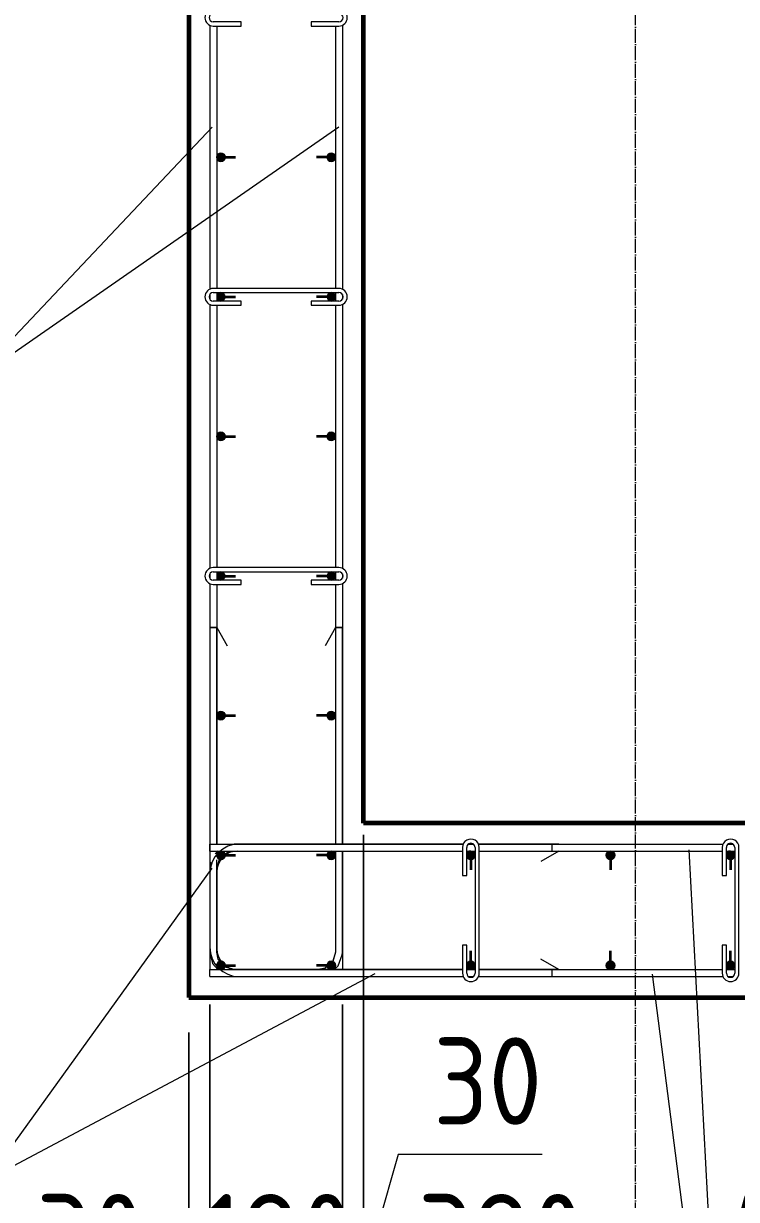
# Model space of a CAD drawing. Header units: millimetres. Extents: x 677 to 38046, y -1785 to 52249.
# Drawn here: x 32690 to 33711, y 45856 to 47541 of the extents above; entities that cross this region are included whole.
import ezdxf

# ---------------------------------------------------------------- set-up
doc = ezdxf.new("R2010")
doc.units = ezdxf.units.MM
doc.linetypes.add('02 Штрихпунктирная _20 мм_', pattern=[25, 20, -2.5, 0, -2.5])
for name, color, linetype, lineweight in [('AA_Dim', 7, 'Continuous', 9), ('AA_Dim-50', 7, 'Continuous', 9), ('AA_Linii', 7, 'Continuous', 9), ('AA_Oformlenie', 7, 'Continuous', 9), ('AA_Vinoska', 7, 'Continuous', 9), ('AF_Stena_Опалубка', 253, 'Continuous', 20), ('KR_Armatura', 7, 'Continuous', 20), ('KR_Armatura_Tonkie', 7, 'Continuous', 20), ('KR_Fundament', 7, 'Continuous', 20), ('Оси', 7, 'Continuous', 9)]:
    doc.layers.add(name, color=color, linetype=linetype, lineweight=lineweight)
doc.styles.add('ISOCPEUR_1', font='isocpeur.TTF', dxfattribs={"width": 0.9, "height": 125})
doc.dimstyles.new('00_Точн_3_знака__прозр_', dxfattribs={"dimscale": 304.8, "dimtxt": 125.344371, "dimasz": 0.278871, "dimexe": 0.246063, "dimexo": 0.164042, "dimgap": 0.016404, "dimtad": 1, "dimdec": 3, "dimrnd": 0.001, "dimdsep": 46, "dimtxsty": 'ISOCPEUR_1', "dimblk1": 'OBLIQUE', "dimblk2": 'OBLIQUE', "dimsah": 1, "dimcen": 0.09, "dimdle": 0.246063, "dimazin": 0, "dimtfac": 1, "dimtdec": 4, "dimtix": 1, "dimtmove": 0, "dimatfit": 3, "dimfxl": 1, "dimtvp": 1, "dimtolj": 1, "dimtzin": 0, "dimlwd": 18, "dimlwe": 18, "dimarcsym": 2})
doc.dimstyles.new('00_Точн_3_знака__прозр__1', dxfattribs={"dimscale": 304.8, "dimtxt": 125.344371, "dimasz": 0.278871, "dimexe": 0.246063, "dimexo": 0.164042, "dimgap": 0.016404, "dimtad": 1, "dimdec": 3, "dimrnd": 0.001, "dimdsep": 46, "dimtxsty": 'ISOCPEUR_1', "dimblk1": 'OBLIQUE', "dimblk2": 'OBLIQUE', "dimsah": 1, "dimcen": 0.09, "dimdle": 0.246063, "dimazin": 0, "dimtfac": 1, "dimtdec": 4, "dimtix": 1, "dimtmove": 1, "dimatfit": 3, "dimfxl": 1, "dimtvp": 1, "dimtolj": 1, "dimtzin": 0, "dimlwd": 18, "dimlwe": 18, "dimarcsym": 2})

# ---------------------------------------------------------------- blocks, each defined once
blk = doc.blocks.new('351_Ряд стержней П переменный шаг _НесАрм_РабПлоск_ - Тип 1-3816183-Схема расположения армирования вертикальных конструкций входной группы в осях 1_1-3_1_Д_1-Ж_1')
at = {"layer": 'KR_Armatura_Tonkie'}
for points in [[(-6, -467), (-3, -466.2), (-1, -464), (-0.2, -462.6), (0, -461), (-0.8, -458), (-1.8, -456.8), (-4.4, -455.2), (-7.6, -455.2), (-10.2, -456.8), (-11.8, -459.4), (-11.8, -461.8), (-11.2, -464), (-7.9, -466.5), (-7.6, -466.6)], [(152, -467), (154.6, -466.2), (156.2, -465.2), (157.8, -462.6), (157.8, -459.4), (156.2, -456.8), (153.6, -455.2), (150.4, -455.2), (149, -455.8), (146.8, -458), (146.2, -459.4), (146.2, -462.6), (147.4, -464.6), (149, -466.2), (150.4, -466.8)], [(-6, -667), (-3, -666.2), (-1, -664), (-0.2, -662.6), (0, -661), (-0.8, -658), (-1.8, -656.8), (-4.4, -655.2), (-7.6, -655.2), (-10.2, -656.8), (-11.8, -659.4), (-11.8, -661.8), (-11.2, -664), (-7.9, -666.5), (-7.6, -666.6)], [(152, -667), (154.6, -666.2), (156.2, -665.2), (157.8, -662.6), (157.8, -659.4), (156.2, -656.8), (153.6, -655.2), (150.4, -655.2), (149, -655.8), (146.8, -658), (146.2, -659.4), (146.2, -662.6), (147.4, -664.6), (149, -666.2), (150.4, -666.8)], [(-6, -867), (-3, -866.2), (-1, -864), (0, -861.3), (0, -861), (-0.8, -858), (-2.6, -856.2), (-4.4, -855.2), (-7.6, -855.2), (-10.2, -856.8), (-11.8, -859.4), (-11.8, -861.8), (-11.2, -864), (-9, -866.2), (-7.6, -866.6)], [(152, -867), (154.6, -866.2), (156.2, -865.2), (157.8, -862.6), (157.8, -859.4), (156.2, -856.8), (153.6, -855.2), (150.4, -855.2), (149, -855.8), (146.8, -858), (146.2, -859.4), (146.2, -862.6), (146.8, -864), (149, -866.2), (150.4, -866.8)], [(-6, -1067), (-3, -1066.2), (-1, -1064), (-0.2, -1062.6), (0, -1061), (-0.8, -1058), (-1.8, -1056.8), (-4.4, -1055.2), (-7.6, -1055.2), (-10.2, -1056.8), (-11.8, -1059.4), (-11.8, -1061.8), (-11.2, -1064), (-7.9, -1066.5), (-7.6, -1066.6)], [(152, -1067), (154.6, -1066.2), (156.2, -1065.2), (157.8, -1062.6), (157.8, -1059.4), (156.2, -1056.8), (153.6, -1055.2), (150.4, -1055.2), (149, -1055.8), (146.8, -1058), (146.2, -1059.4), (146.2, -1062.6), (147.4, -1064.6), (149, -1066.2), (150.4, -1066.8)], [(-6, -1267), (-3, -1266.2), (-1, -1264), (-0.2, -1262.6), (0, -1261), (-0.8, -1258), (-1.8, -1256.8), (-4.4, -1255.2), (-7.6, -1255.2), (-10.2, -1256.8), (-11.8, -1259.4), (-11.8, -1261.8), (-11.2, -1264), (-7.9, -1266.5), (-7.6, -1266.6)], [(152, -1267), (154.6, -1266.2), (156.2, -1265.2), (157.8, -1262.6), (157.8, -1259.4), (156.2, -1256.8), (153.6, -1255.2), (150.4, -1255.2), (149, -1255.8), (146.8, -1258), (146.2, -1259.4), (146.2, -1262.6), (147.4, -1264.6), (149, -1266.2), (150.4, -1266.8)], [(-6, -1467), (-3, -1466.2), (-1, -1464), (-0.2, -1462.5), (0, -1461), (-0.8, -1458), (-2.9, -1456.1), (-4.4, -1455.2), (-7.6, -1455.2), (-10.2, -1456.8), (-11.9, -1460.5), (-11.8, -1461.8), (-11.2, -1464), (-7.9, -1466.5), (-7.6, -1466.6)], [(152, -1467), (154.6, -1466.2), (156.2, -1465.2), (157.8, -1462.5), (157.8, -1459.4), (156.2, -1456.8), (153.6, -1455.2), (150.4, -1455.2), (149, -1455.8), (146.8, -1458), (146.2, -1459.4), (146.2, -1462.6), (146.8, -1464), (149, -1466.2), (150.4, -1466.8)], [(-6, -1625), (-3, -1624.2), (-1, -1622), (-0.2, -1620.6), (0, -1619), (-0.8, -1616), (-1.8, -1614.8), (-4.4, -1613.2), (-7.6, -1613.2), (-10.2, -1614.8), (-11.9, -1618), (-11.8, -1619.8), (-11.2, -1622), (-7.9, -1624.5), (-6.4, -1624.9)], [(152, -1625), (154.6, -1624.2), (156.9, -1622.4), (157.8, -1620.6), (157.4, -1616.6), (156.2, -1614.8), (153.6, -1613.2), (150.4, -1613.2), (149, -1613.8), (146.8, -1616), (146.2, -1617.4), (146.7, -1621.7), (147.4, -1622.6), (149.2, -1624.3), (151.8, -1625)]]:
    blk.add_hatch(color=256, dxfattribs=at).paths.add_polyline_path(points)
at = {"layer": 'KR_Armatura'}
for centre in [(-6, -461), (152, -461), (-6, -861), (152, -861), (-6, -1261), (152, -1261), (-6, -1461), (152, -1461), (-6, -1619), (152, -1619)]:
    blk.add_circle(centre, 6, dxfattribs=at)
for centre in [(-6, -661), (152, -661), (-6, -1061), (152, -1061)]:
    blk.add_arc(centre, 6, 90.0177, 89.9823, dxfattribs=at)
at = {"layer": 'KR_Armatura_Tonkie', "lineweight": 35}
for p, q in [((0, -461), (15, -461)), ((146, -461), (131, -461)), ((0, -661), (15, -661)), ((146, -661), (131, -661)), ((0, -861), (15, -861)), ((146, -861), (131, -861)), ((0, -1061), (15, -1061)), ((146, -1061), (131, -1061)), ((0, -1261), (15, -1261)), ((146, -1261), (131, -1261)), ((0, -1461), (15, -1461)), ((146, -1461), (131, -1461)), ((0, -1619), (15, -1619)), ((146, -1619), (131, -1619))]:
    blk.add_line(p, q, dxfattribs=at)
at = {"layer": 'KR_Armatura_Tonkie'}
for centre, start, end in [((-6, -461), 360, 180), ((-6, -461), 180, 0), ((152, -461), 360, 180), ((152, -461), 180, 360), ((-6, -661), 90.0865, 180), ((-6, -661), 360, 89.9135), ((152, -661), 90.0865, 180), ((152, -661), 360, 89.9135), ((-6, -661), 180, 0), ((152, -661), 180, 360), ((-6, -861), 360, 180), ((152, -861), 0, 180), ((-6, -861), 180, 0), ((152, -861), 180, 360), ((-6, -1061), 90.0865, 180), ((-6, -1061), 180, 0), ((-6, -1061), 360, 89.9135), ((152, -1061), 90.0865, 180), ((152, -1061), 180, 360), ((152, -1061), 360, 89.9135), ((-6, -1261), 360, 180), ((-6, -1261), 180, 0), ((152, -1261), 0, 180), ((152, -1261), 180, 360), ((-6, -1461), 360, 180), ((-6, -1461), 180, 0), ((152, -1461), 0, 180), ((152, -1461), 180, 360), ((-6, -1619), 360, 180), ((152, -1619), 0, 180), ((-6, -1619), 180, 0), ((152, -1619), 180, 360)]:
    blk.add_arc(centre, 6, start, end, dxfattribs=at)
blk = doc.blocks.new('265_Выпуск П одной длины _НесАрм_РабПлоск_ - В1 _d12_-V3-Схема расположения армирования вертикальных конструкций входной группы в осях 1_1-3_1_Д_1-Ж_1')
at = {"layer": 'KR_Armatura_Tonkie'}
for points in [[(-12, 0), (-11.2, -3), (-9, -5.2), (-6, -6), (-3, -5.2), (-1, -3), (-0.2, -1.6), (0, 0), (-0.8, 3), (-1.8, 4.2), (-5.8, 6), (-7.6, 5.8), (-10.2, 4.2), (-11.8, 1.6)], [(146.2, -1.6), (146.8, -3), (149, -5.2), (152, -6), (154.6, -5.2), (156.2, -4.2), (157.8, -1.6), (157.8, 1.6), (156.2, 4.2), (152.2, 6), (150.4, 5.8), (149, 5.2), (146.8, 3), (146.2, 1.6)]]:
    blk.add_hatch(color=256, dxfattribs=at).paths.add_polyline_path(points)
at = {"layer": 'KR_Armatura'}
for centre in [(-6, 0), (152, 0)]:
    blk.add_arc(centre, 6, 90.3627, 89.6373, dxfattribs=at)
at = {"layer": 'KR_Armatura_Tonkie', "lineweight": 35}
for p, q in [((0, 0), (15, 0)), ((146, 0), (131, 0))]:
    blk.add_line(p, q, dxfattribs=at)
at = {"layer": 'KR_Armatura_Tonkie'}
for centre, start, end in [((-6, 0), 91.7739, 180), ((-6, 0), 180, 360), ((-6, 0), 360, 88.2261), ((152, 0), 91.7739, 180), ((152, 0), 180, 360), ((152, 0), 360, 88.2261)]:
    blk.add_arc(centre, 6, start, end, dxfattribs=at)
blk = doc.blocks.new('265_Выпуск П одной длины _НесАрм_РабПлоск_ - В1 _d12_-3778094-Схема расположения армирования вертикальных конструкций входной группы в осях 1_1-3_1_Д_1-Ж_1')
at = {"layer": 'KR_Armatura_Tonkie'}
for points in [[(-12, 0), (-11, -3.2), (-9, -5.2), (-6, -6), (-2, -4.4), (-1, -3), (-0.2, -1.6), (0, 0), (-0.8, 3), (-1.8, 4.2), (-4.4, 5.8), (-7.6, 5.8), (-10.3, 4.2), (-11.9, 0.8)], [(146.2, 1.6), (146.2, 1.6), (146.2, -1.6), (147.1, -3.3), (150.3, -5.7), (152, -6), (154.7, -5.1), (157, -3.3), (157.8, -1.6), (157.3, 2.9), (156.2, 4.2), (153.6, 5.8), (150.4, 5.8), (148.8, 5), (146.8, 3)]]:
    blk.add_hatch(color=256, dxfattribs=at).paths.add_polyline_path(points)
at = {"layer": 'KR_Armatura'}
for centre in [(-6, 0), (152, 0)]:
    blk.add_circle(centre, 6, dxfattribs=at)
at = {"layer": 'KR_Armatura_Tonkie', "lineweight": 35}
for p, q in [((0, 0), (15, 0)), ((146, 0), (131, 0))]:
    blk.add_line(p, q, dxfattribs=at)
at = {"layer": 'KR_Armatura_Tonkie'}
for centre, start, end in [((-6, 0), 360, 180), ((-6, 0), 180, 360), ((152, 0), 360, 180), ((152, 0), 180, 360)]:
    blk.add_arc(centre, 6, start, end, dxfattribs=at)
blk = doc.blocks.new('350_Стержень П торец СК-СГ _НесАрм_РабПлоск_ - 350_Стержень П торец СК-СГ _НесАрм_РабПлоск_-V13-Схема расположения армирования вертикальных конструкций входной группы в осях 1_1-3_1_Д_1-Ж_1')
at = {"layer": 'KR_Armatura_Tonkie'}
for p, q in [((2390.1, 46675), (2390.1, 46210)), ((2390.1, 46675), (2400.1, 46675)), ((2399.4, 46675), (2390.7, 46675)), ((2400.1, 46365), (2400.1, 46675)), ((2400.1, 46675), (2415.1, 46649)), ((2570.1, 46675), (2555.1, 46649)), ((2570.1, 46675), (2570.1, 46365)), ((2570.1, 46675), (2580.1, 46675)), ((2573.6, 46675), (2570.7, 46675)), ((2579.4, 46675), (2573.8, 46675)), ((2580.1, 46365), (2580.1, 46675)), ((2400.1, 46350.9), (2400.1, 46355)), ((2570.1, 46355), (2570.1, 46210)), ((2580.1, 46210), (2580.1, 46355)), ((2400.1, 46210), (2400.1, 46342.2)), ((2570.1, 46210), (2566.1, 46196.5)), ((2425.1, 46185), (2411.6, 46189)), ((2545.1, 46185), (2425.1, 46185)), ((2425.1, 46175), (2545.1, 46175))]:
    blk.add_line(p, q, dxfattribs=at)
at = {"layer": 'KR_Armatura_Tonkie', "flags": 128}
for points in [[(2390.1, 46210), (2394.1, 46193.7), (2401.8, 46185)], [(2404.5, 46197.2), (2402.2, 46199.8), (2400.1, 46210)], [(2568.1, 46185), (2574, 46190.3), (2579.8, 46206.1), (2580.1, 46210)], [(2558.3, 46189.7), (2555.3, 46187.2), (2545.1, 46185)]]:
    blk.add_lwpolyline(points, dxfattribs=at)
blk = doc.blocks.new('350_Стержень П торец СК-СГ _НесАрм_РабПлоск_ - 350_Стержень П торец СК-СГ _НесАрм_РабПлоск_-V14-Схема расположения армирования вертикальных конструкций входной группы в осях 1_1-3_1_Д_1-Ж_1')
at = {"layer": 'KR_Armatura_Tonkie'}
for p, q in [((2390.1, 46675), (2390.1, 46210)), ((2400.1, 46365), (2400.1, 46675)), ((2400.1, 46675), (2415.1, 46649)), ((2570.1, 46675), (2555.1, 46649)), ((2570.1, 46675), (2570.1, 46365)), ((2580.1, 46365), (2580.1, 46675)), ((2400.1, 46352.8), (2400.1, 46355)), ((2570.1, 46355), (2570.1, 46210)), ((2580.1, 46210), (2580.1, 46355)), ((2400.1, 46210), (2400.1, 46330.6)), ((2400.5, 46208.1), (2400.1, 46210)), ((2570.1, 46210), (2566.3, 46197.2)), ((2400.1, 46187), (2401.8, 46185)), ((2404.5, 46197.2), (2403.1, 46198.8)), ((2425.1, 46185), (2412.1, 46188.8)), ((2545.1, 46185), (2425.1, 46185)), ((2547, 46185.4), (2545.1, 46185)), ((2558.3, 46189.7), (2556.2, 46188)), ((2568.1, 46185), (2570.1, 46186.8)), ((2425.1, 46175), (2545.1, 46175))]:
    blk.add_line(p, q, dxfattribs=at)
blk = doc.blocks.new('350_Стержень П торец СК-СГ _НесАрм_РабПлоск_ - 350_Стержень П торец СК-СГ _НесАрм_РабПлоск_-V15-Схема расположения армирования вертикальных конструкций входной группы в осях 1_1-3_1_Д_1-Ж_1')
at = {"layer": 'KR_Armatura_Tonkie'}
for p, q in [((2402.1, 46355), (2397.6, 46351)), ((2571.5, 46365), (2425.1, 46365)), ((2425.1, 46355), (2571.5, 46355)), ((2753.3, 46365), (2578.6, 46365)), ((2578.6, 46355), (2752.1, 46355)), ((2758.1, 46355), (2770.1, 46355)), ((2767.3, 46365), (2760.8, 46365)), ((2890.1, 46365), (2774.9, 46365)), ((2776.1, 46355), (2890.1, 46355)), ((2890.1, 46355), (2864.1, 46340)), ((2400.1, 46330), (2404.1, 46343.5)), ((2390.1, 46330), (2390.1, 46210)), ((2400.1, 46210), (2400.1, 46330)), ((2890.1, 46185), (2864.1, 46200)), ((2425.1, 46185), (2411.6, 46189)), ((2553.3, 46185), (2425.1, 46185)), ((2752.1, 46185), (2564.7, 46185)), ((2770.1, 46185), (2758.1, 46185)), ((2890.1, 46185), (2776.1, 46185)), ((2425.1, 46175), (2753.3, 46175)), ((2760.8, 46175), (2767.3, 46175)), ((2774.9, 46175), (2890.1, 46175))]:
    blk.add_line(p, q, dxfattribs=at)
at = {"layer": 'KR_Armatura_Tonkie', "flags": 128}
for points in [[(2411.7, 46350.2), (2414.9, 46352.8), (2425.1, 46355)], [(2392, 46338.7), (2390.3, 46333.9), (2390.1, 46330)], [(2390.1, 46210), (2394.1, 46193.7), (2401.8, 46185)], [(2404.5, 46197.2), (2402.2, 46199.8), (2400.1, 46210)]]:
    blk.add_lwpolyline(points, dxfattribs=at)
blk = doc.blocks.new('350_Стержень П торец СК-СГ _НесАрм_РабПлоск_ - 350_Стержень П торец СК-СГ _НесАрм_РабПлоск_-V16-Схема расположения армирования вертикальных конструкций входной группы в осях 1_1-3_1_Д_1-Ж_1')
at = {"layer": 'KR_Armatura_Tonkie'}
for p, q in [((2402.1, 46355), (2400.1, 46353.2)), ((2411.7, 46350.2), (2413.9, 46352)), ((2423.2, 46354.6), (2425.1, 46355)), ((2570.1, 46365), (2425.1, 46365)), ((2425.1, 46355), (2570.1, 46355)), ((2753.3, 46365), (2580.1, 46365)), ((2580.1, 46355), (2752.1, 46355)), ((2758.1, 46355), (2770.1, 46355)), ((2767.3, 46365), (2760.8, 46365)), ((2890.1, 46365), (2774.9, 46365)), ((2776.1, 46355), (2890.1, 46355)), ((2890.1, 46355), (2864.1, 46340)), ((2400.1, 46330), (2403.9, 46343)), ((2390.1, 46330), (2390.1, 46210)), ((2400.1, 46210), (2400.1, 46330)), ((2400.5, 46208.1), (2400.1, 46210)), ((2890.1, 46185), (2864.1, 46200)), ((2400.1, 46187), (2401.8, 46185)), ((2404.5, 46197.2), (2403.1, 46198.8)), ((2425.1, 46185), (2412.1, 46188.8)), ((2545.3, 46185), (2425.1, 46185)), ((2752.1, 46185), (2567.9, 46185)), ((2770.1, 46185), (2758.1, 46185)), ((2890.1, 46185), (2776.1, 46185)), ((2425.1, 46175), (2753.3, 46175)), ((2760.8, 46175), (2767.3, 46175)), ((2774.9, 46175), (2890.1, 46175))]:
    blk.add_line(p, q, dxfattribs=at)
blk = doc.blocks.new('079_Шпилька _ЭлУзла_ - d8 А240-V22-Схема расположения армирования вертикальных конструкций входной группы в осях 1_1-3_1_Д_1-Ж_1')
at = {"layer": 'AA_Oformlenie'}
for p, q in [((40, 12), (0, 12)), ((0, 6), (40, 6)), ((40, 6), (40, 12)), ((180, 12), (140, 12)), ((140, 12), (140, 6)), ((140, 6), (180, 6)), ((180, -6), (0, -6)), ((0, -12), (180, -12))]:
    blk.add_line(p, q, dxfattribs=at)
for centre, radius, start, end in [((0, 0), 12, 90, 270), ((0, 0), 6, 90, 270), ((180, 0), 12, 270, 90), ((180, 0), 6, 270, 90)]:
    blk.add_arc(centre, radius, start, end, dxfattribs=at)
blk = doc.blocks.new('079_Шпилька _ЭлУзла_ - d8 А240-3864605-Схема расположения армирования вертикальных конструкций входной группы в осях 1_1-3_1_Д_1-Ж_1')
at = {"layer": 'AA_Oformlenie'}
for p, q in [((40, 12), (0, 12)), ((0, 6), (40, 6)), ((40, 6), (40, 12)), ((180, 12), (140, 12)), ((140, 12), (140, 6)), ((140, 6), (180, 6)), ((180, -6), (0, -6)), ((0, -12), (180, -12))]:
    blk.add_line(p, q, dxfattribs=at)
for centre, radius, start, end in [((0, 0), 12, 90, 270), ((0, 0), 6, 90, 270), ((180, 0), 12, 270, 90), ((180, 0), 6, 270, 90)]:
    blk.add_arc(centre, radius, start, end, dxfattribs=at)
blk = doc.blocks.new('079_Шпилька _ЭлУзла_ - d8 А240-V26-Схема расположения армирования вертикальных конструкций входной группы в осях 1_1-3_1_Д_1-Ж_1')
at = {"layer": 'AA_Oformlenie'}
for p, q in [((40, 12), (0, 12)), ((0, 6), (40, 6)), ((40, 6), (40, 12)), ((180, 12), (140, 12)), ((140, 12), (140, 6)), ((140, 6), (180, 6)), ((180, -6), (0, -6)), ((0, -12), (180, -12))]:
    blk.add_line(p, q, dxfattribs=at)
for centre, radius, start, end in [((0, 0), 12, 90, 270), ((0, 0), 6, 90, 270), ((180, 0), 12, 270, 90), ((180, 0), 6, 270, 90)]:
    blk.add_arc(centre, radius, start, end, dxfattribs=at)
blk = doc.blocks.new('DIMBLOCK116-Схема расположения армирования вертикальных конструкций входной группы в осях 1_1-3_1_Д_1-Ж_1')
at = {"layer": 'AA_Dim-50', "lineweight": 18}
for p, q in [((32956.8, 46135), (32956.8, 45620.7)), ((32956.8, 45695.7), (32956.8, 46135)), ((32926.8, 46095), (32926.8, 45620.7)), ((32926.8, 45695.7), (32926.8, 46095)), ((32708, 45695.7), (32914.1, 45695.7)), ((32851.8, 45695.7), (32956.8, 45695.7)), ((32914.1, 45695.7), (32941.8, 45695.7))]:
    blk.add_line(p, q, dxfattribs=at)
at = {"layer": 'AA_Dim-50', "lineweight": 30}
for p, q in [((32926.8, 45695.7), (32969.3, 45738.2)), ((32956.8, 45695.7), (32999.3, 45738.2)), ((32926.8, 45695.7), (32884.3, 45653.2)), ((32956.8, 45695.7), (32914.3, 45653.2))]:
    blk.add_line(p, q, dxfattribs=at)
at = {"layer": 'AA_Dim-50', "color": 0, "lineweight": 18, "insert": (32708, 45863.5), "char_height": 125, "width": 187.307, "attachment_point": 1, "line_spacing_factor": 1.135194, "style": 'ISOCPEUR_1'}
blk.add_mtext('30', dxfattribs=at)
blk = doc.blocks.new('_Oblique')
at = {"color": 0, "linetype": 'ByBlock', "lineweight": -2}
blk.add_line((-0.5, -0.5), (0.5, 0.5), dxfattribs=at)
blk = doc.blocks.new('DIMBLOCK117-Схема расположения армирования вертикальных конструкций входной группы в осях 1_1-3_1_Д_1-Ж_1')
at = {"layer": 'AA_Dim-50', "lineweight": 18}
for p, q in [((32956.8, 46135), (32956.8, 45620.7)), ((32956.8, 45695.7), (32956.8, 46135)), ((33146.8, 46135), (33146.8, 45620.7)), ((33146.8, 45695.7), (33146.8, 46135)), ((32956.8, 45695.7), (33146.8, 45695.7))]:
    blk.add_line(p, q, dxfattribs=at)
at = {"layer": 'AA_Dim-50', "lineweight": 30}
for p, q in [((32956.8, 45695.7), (32999.3, 45738.2)), ((33146.8, 45695.7), (33189.3, 45738.2)), ((32956.8, 45695.7), (32914.3, 45653.2)), ((33146.8, 45695.7), (33104.3, 45653.2))]:
    blk.add_line(p, q, dxfattribs=at)
at = {"layer": 'AA_Dim-50', "color": 0, "lineweight": 18, "insert": (32946.6, 45863.5), "char_height": 125, "width": 252.581, "attachment_point": 1, "line_spacing_factor": 1.135194, "style": 'ISOCPEUR_1'}
blk.add_mtext('190', dxfattribs=at)
blk = doc.blocks.new('DIMBLOCK118-Схема расположения армирования вертикальных конструкций входной группы в осях 1_1-3_1_Д_1-Ж_1')
at = {"layer": 'AA_Dim-50', "lineweight": 18}
for p, q in [((33176.8, 46378.1), (33176.8, 45620.7)), ((33176.8, 45695.7), (33176.8, 46378.1)), ((33146.8, 46135), (33146.8, 45620.7)), ((33146.8, 45695.7), (33146.8, 46135)), ((33226.8, 45920), (33161.8, 45695.7)), ((33432.9, 45920), (33226.8, 45920)), ((33146.8, 45695.7), (33176.8, 45695.7))]:
    blk.add_line(p, q, dxfattribs=at)
at = {"layer": 'AA_Dim-50', "lineweight": 30}
for p, q in [((33146.8, 45695.7), (33189.3, 45738.2)), ((33176.8, 45695.7), (33219.3, 45738.2)), ((33146.8, 45695.7), (33104.3, 45653.2)), ((33176.8, 45695.7), (33134.3, 45653.2))]:
    blk.add_line(p, q, dxfattribs=at)
at = {"layer": 'AA_Dim-50', "color": 0, "lineweight": 18, "insert": (33276.8, 46087.9), "char_height": 125, "width": 187.307, "attachment_point": 1, "line_spacing_factor": 1.135194, "style": 'ISOCPEUR_1'}
blk.add_mtext('30', dxfattribs=at)
blk = doc.blocks.new('DIMBLOCK119-Схема расположения армирования вертикальных конструкций входной группы в осях 1_1-3_1_Д_1-Ж_1')
at = {"layer": 'AA_Dim-50', "lineweight": 18}
for p, q in [((33176.8, 46378.1), (33176.8, 45620.7)), ((33176.8, 45695.7), (33176.8, 46378.1)), ((33176.8, 45695.7), (33566.8, 45695.7)), ((33566.8, 45705.8), (33566.8, 45620.7)), ((33566.8, 45695.7), (33566.8, 45705.8))]:
    blk.add_line(p, q, dxfattribs=at)
at = {"layer": 'AA_Dim-50', "lineweight": 30}
for p, q in [((33176.8, 45695.7), (33219.3, 45738.2)), ((33566.8, 45695.7), (33609.3, 45738.2)), ((33176.8, 45695.7), (33134.3, 45653.2)), ((33566.8, 45695.7), (33524.3, 45653.2))]:
    blk.add_line(p, q, dxfattribs=at)
at = {"layer": 'AA_Dim-50', "color": 0, "lineweight": 18, "insert": (33254.7, 45863.5), "char_height": 125, "width": 280.961, "attachment_point": 1, "line_spacing_factor": 1.135194, "style": 'ISOCPEUR_1'}
blk.add_mtext('390', dxfattribs=at)
blk = doc.blocks.new('DIMBLOCK120-Схема расположения армирования вертикальных конструкций входной группы в осях 1_1-3_1_Д_1-Ж_1')
at = {"layer": 'AA_Dim-50', "lineweight": 18}
for p, q in [((34056.8, 46378.1), (34056.8, 45620.7)), ((34056.8, 45695.7), (34056.8, 46378.1)), ((33566.8, 45705.8), (33566.8, 45620.7)), ((33566.8, 45695.7), (33566.8, 45705.8)), ((33566.8, 45695.7), (34056.8, 45695.7))]:
    blk.add_line(p, q, dxfattribs=at)
at = {"layer": 'AA_Dim-50', "lineweight": 30}
for p, q in [((33566.8, 45695.7), (33609.3, 45738.2)), ((34056.8, 45695.7), (34099.3, 45738.2)), ((33566.8, 45695.7), (33524.3, 45653.2)), ((34056.8, 45695.7), (34014.3, 45653.2))]:
    blk.add_line(p, q, dxfattribs=at)
at = {"layer": 'AA_Dim-50', "color": 0, "lineweight": 18, "insert": (33690, 45863.5), "char_height": 125, "width": 292.313, "attachment_point": 1, "line_spacing_factor": 1.135194, "style": 'ISOCPEUR_1'}
blk.add_mtext('490', dxfattribs=at)

msp = doc.modelspace()

# ---------------------------------------------------------------- linework, layer by layer
at = {"layer": 'AA_Linii'}
for p, q in [((32996.8141, 46355), (33318.8383, 46355)), ((33320.0318, 46365), (32998.7981, 46365)), ((33324.8383, 46355), (33336.8383, 46355)), ((33334.0939, 46365), (33327.5827, 46365)), ((33447.0135, 46365), (33341.6448, 46365)), ((33342.8383, 46355), (33447.0135, 46355)), ((33447.0135, 46355), (33447.0135, 46365)), ((32956.8141, 46323.016), (32956.8141, 46216.9845)), ((32966.8141, 46215), (32966.8141, 46325)), ((33318.8383, 46185), (32996.8141, 46185)), ((33336.8383, 46185), (33324.8383, 46185)), ((33447.0135, 46185), (33342.8383, 46185)), ((33447.0135, 46175), (33447.0135, 46185)), ((32998.7986, 46175), (33320.0318, 46175)), ((33327.5827, 46175), (33334.0939, 46175)), ((33341.6448, 46175), (33447.0135, 46175))]:
    msp.add_line(p, q, dxfattribs=at)
for centre, radius, start, end in [((32998.7981, 46323.016), 41.984, 90, 180), ((32996.8141, 46325), 30, 90, 180), ((32998.7986, 46216.9845), 41.9845, 180, 270), ((32996.8141, 46215), 30, 180, 270)]:
    msp.add_arc(centre, radius, start, end, dxfattribs=at)
at = {"layer": 'AA_Vinoska'}
for p, q in [((32960.1553, 47392.2201), (32614.7379, 47026.3504)), ((33141.7719, 47392.2201), (32614.7379, 47026.4109)), ((33642.8939, 46356.4694), (33696.5262, 45352.5036)), ((32959.7699, 46330.281), (32637.8272, 45883.8237)), ((33193.0269, 46178.8475), (32637.8272, 45883.8237)), ((33590.241, 46178.6355), (33696.5262, 45352.5036))]:
    msp.add_line(p, q, dxfattribs=at)
at = {"layer": 'AF_Stena_Опалубка', "lineweight": 60}
for p, q in [((32926.8141, 49475), (32926.8141, 46395)), ((33176.8141, 46395), (33176.8141, 49225)), ((32926.8141, 46395), (32926.8141, 46145)), ((34056.8141, 46395), (33176.8141, 46395)), ((32926.8141, 46145), (34056.8141, 46145))]:
    msp.add_line(p, q, dxfattribs=at)
at = {"layer": 'AF_Stena_Опалубка'}
for p, q in [((32926.8141, 49475), (32926.8141, 46395)), ((33176.8141, 46395), (33176.8141, 49224.6786)), ((32926.8141, 46145), (32926.8141, 46395)), ((34056.8141, 46395), (33176.8141, 46395)), ((32926.8141, 46145), (34056.8141, 46145))]:
    msp.add_line(p, q, dxfattribs=at)
at = {"layer": 'KR_Armatura_Tonkie'}
for p, q in [((32956.8141, 47538.1923), (32956.8141, 47159.8053)), ((32956.8141, 47538.1923), (32956.8141, 47159.8053)), ((32966.8141, 47536.9988), (32966.8141, 47160.9988)), ((32966.8141, 47536.9988), (32966.8141, 47160.9988)), ((33136.8141, 47536.9988), (33136.8141, 47160.9988)), ((33136.8141, 47536.9988), (33136.8141, 47160.9988)), ((33146.8141, 47538.1923), (33146.8141, 47159.8053)), ((33146.8141, 47538.1923), (33146.8141, 47159.8053)), ((32956.8141, 47152.2545), (32956.8141, 47145.7432)), ((32956.8141, 47152.2545), (32956.8141, 47145.7432)), ((32966.8141, 47154.9988), (32966.8141, 47142.9988)), ((32966.8141, 47154.9988), (32966.8141, 47142.9988)), ((33136.8141, 47154.9988), (33136.8141, 47142.9988)), ((33136.8141, 47154.9988), (33136.8141, 47142.9988)), ((33146.8141, 47152.2545), (33146.8141, 47145.7432)), ((33146.8141, 47152.2545), (33146.8141, 47145.7432)), ((32956.8141, 47138.1923), (32956.8141, 46759.8053)), ((32956.8141, 47138.1923), (32956.8141, 46759.8053)), ((32966.8141, 47136.9988), (32966.8141, 46760.9988)), ((32966.8141, 47136.9988), (32966.8141, 46760.9988)), ((33136.8141, 47136.9988), (33136.8141, 46760.9988)), ((33136.8141, 47136.9988), (33136.8141, 46760.9988)), ((33146.8141, 47138.1923), (33146.8141, 46759.8053)), ((33146.8141, 47138.1923), (33146.8141, 46759.8053)), ((32956.8141, 46752.2545), (32956.8141, 46745.7432)), ((32956.8141, 46752.2545), (32956.8141, 46745.7432)), ((32966.8141, 46754.9988), (32966.8141, 46742.9988)), ((32966.8141, 46754.9988), (32966.8141, 46742.9988)), ((33136.8141, 46754.9988), (33136.8141, 46742.9988)), ((33136.8141, 46754.9988), (33136.8141, 46742.9988)), ((33146.8141, 46752.2545), (33146.8141, 46745.7432)), ((33146.8141, 46752.2545), (33146.8141, 46745.7432)), ((32956.8141, 46738.1923), (32956.8141, 46185.0201)), ((32956.8141, 46738.1923), (32956.8141, 46185.0018)), ((32966.8141, 46736.9988), (32966.8141, 46365)), ((32966.8141, 46736.9988), (32966.8141, 46365)), ((33136.8141, 46736.9988), (33136.8141, 46365)), ((33136.8141, 46736.9988), (33136.8141, 46365)), ((33146.8141, 46738.1923), (33146.8141, 46365)), ((33146.8141, 46738.1923), (33146.8141, 46365)), ((32956.8723, 46365), (33320.0318, 46365)), ((32956.8723, 46355), (32956.8723, 46365)), ((32956.8723, 46355), (33318.8383, 46355)), ((32966.8141, 46365), (33136.8141, 46365)), ((32966.8141, 46355), (32966.8141, 46352.8109)), ((32966.8141, 46355), (32966.8141, 46352.8109)), ((32966.8141, 46355), (32969.0032, 46355)), ((32991.253, 46355), (33136.8141, 46355)), ((33136.8141, 46355), (33136.8141, 46209.4389)), ((33136.8141, 46355), (33136.8141, 46209.4389)), ((33146.8141, 46365), (33320.0318, 46365)), ((33146.8141, 46355), (33146.8141, 46185.0201)), ((33146.8141, 46355), (33146.8141, 46185.0018)), ((33146.8141, 46355), (33318.8383, 46355)), ((33324.8383, 46355), (33336.8383, 46355)), ((33324.8383, 46355), (33336.8383, 46355)), ((33327.5827, 46365), (33334.0939, 46365)), ((33327.5827, 46365), (33334.0939, 46365)), ((33341.6448, 46365), (33692.0318, 46365)), ((33341.6448, 46365), (33692.0318, 46365)), ((33342.8383, 46355), (33690.8383, 46355)), ((33342.8383, 46355), (33690.8383, 46355)), ((33696.8383, 46355), (33708.8383, 46355)), ((33696.8383, 46355), (33708.8383, 46355)), ((33699.5827, 46365), (33706.0939, 46365)), ((33699.5827, 46365), (33706.0939, 46365)), ((32966.8141, 46330.5771), (32966.8141, 46209.4389)), ((32966.8141, 46330.5771), (32966.8141, 46209.4389)), ((32956.8141, 46185.0201), (32966.8141, 46185.0201)), ((32956.8141, 46185.0018), (32966.8141, 46185.0018)), ((32956.8723, 46185), (33318.8383, 46185)), ((32956.8723, 46175.0582), (32956.8723, 46185)), ((32956.8747, 46185), (32969.0032, 46185)), ((32956.8747, 46175.0606), (32956.8747, 46185)), ((32966.8141, 46187.1891), (32966.8141, 46185.0201)), ((32966.8141, 46187.1891), (32966.8141, 46185.0018)), ((32991.253, 46185), (33112.0933, 46185)), ((33134.625, 46185), (33318.8383, 46185)), ((33136.8141, 46187.1891), (33136.8141, 46185.0201)), ((33136.8141, 46187.1891), (33136.8141, 46185.0018)), ((33136.8141, 46185.0201), (33146.8141, 46185.0201)), ((33136.8141, 46185.0018), (33146.8141, 46185.0018)), ((33324.8383, 46185), (33336.8383, 46185)), ((33324.8383, 46185), (33336.8383, 46185)), ((33342.8383, 46185), (33690.8383, 46185)), ((33342.8383, 46185), (33690.8383, 46185)), ((33696.8383, 46185), (33708.8383, 46185)), ((33696.8383, 46185), (33708.8383, 46185)), ((32956.8723, 46175), (33320.0318, 46175)), ((32956.8747, 46175), (33320.0318, 46175)), ((33327.5827, 46175), (33334.0939, 46175)), ((33327.5827, 46175), (33334.0939, 46175)), ((33341.6448, 46175), (33692.0318, 46175)), ((33341.6448, 46175), (33692.0318, 46175)), ((33699.5827, 46175), (33706.0939, 46175)), ((33699.5827, 46175), (33706.0939, 46175))]:
    msp.add_line(p, q, dxfattribs=at)
at = {"layer": 'KR_Fundament'}
for p, q in [((32926.8141, 46145), (32926.8141, 50965)), ((32926.8141, 50965), (32926.8141, 46145)), ((34306.8141, 46145), (32926.8141, 46145)), ((32926.8141, 46145), (34306.8141, 46145))]:
    msp.add_line(p, q, dxfattribs=at)
at = {"layer": 'Оси', "linetype": '02 Штрихпунктирная _20 мм_'}
msp.add_line((33566.8141, 45379.5668), (33566.8141, 51076.3145), dxfattribs=at)

# ---------------------------------------------------------------- block references
at = {"layer": 'AA_Oformlenie'}
for name, p, rotation in [('079_Шпилька _ЭлУзла_ - d8 А240-V22-Схема расположения армирования вертикальных конструкций входной группы в осях 1_1-3_1_Д_1-Ж_1', (33141.8141, 47548.9988), 180), ('079_Шпилька _ЭлУзла_ - d8 А240-3864605-Схема расположения армирования вертикальных конструкций входной группы в осях 1_1-3_1_Д_1-Ж_1', (33141.8141, 47148.9988), 180), ('079_Шпилька _ЭлУзла_ - d8 А240-3864605-Схема расположения армирования вертикальных конструкций входной группы в осях 1_1-3_1_Д_1-Ж_1', (33141.8141, 46748.9988), 180), ('079_Шпилька _ЭлУзла_ - d8 А240-V26-Схема расположения армирования вертикальных конструкций входной группы в осях 1_1-3_1_Д_1-Ж_1', (33330.8383, 46180), 89.99999999999933), ('079_Шпилька _ЭлУзла_ - d8 А240-V26-Схема расположения армирования вертикальных конструкций входной группы в осях 1_1-3_1_Д_1-Ж_1', (33702.8383, 46180), 89.99999999999933)]:
    msp.add_blockref(name, p, dxfattribs=dict(at, rotation=rotation))
at = {"layer": 'KR_Armatura_Tonkie'}
for name, p in [('351_Ряд стержней П переменный шаг _НесАрм_РабПлоск_ - Тип 1-3816183-Схема расположения армирования вертикальных конструкций входной группы в осях 1_1-3_1_Д_1-Ж_1', (32978.8141, 47810)), ('350_Стержень П торец СК-СГ _НесАрм_РабПлоск_ - 350_Стержень П торец СК-СГ _НесАрм_РабПлоск_-V13-Схема расположения армирования вертикальных конструкций входной группы в осях 1_1-3_1_Д_1-Ж_1', (30566.7525, 0)), ('350_Стержень П торец СК-СГ _НесАрм_РабПлоск_ - 350_Стержень П торец СК-СГ _НесАрм_РабПлоск_-V14-Схема расположения армирования вертикальных конструкций входной группы в осях 1_1-3_1_Д_1-Ж_1', (30566.7525, 0)), ('350_Стержень П торец СК-СГ _НесАрм_РабПлоск_ - 350_Стержень П торец СК-СГ _НесАрм_РабПлоск_-V15-Схема расположения армирования вертикальных конструкций входной группы в осях 1_1-3_1_Д_1-Ж_1', (30566.7525, 0)), ('350_Стержень П торец СК-СГ _НесАрм_РабПлоск_ - 350_Стержень П торец СК-СГ _НесАрм_РабПлоск_-V16-Схема расположения армирования вертикальных конструкций входной группы в осях 1_1-3_1_Д_1-Ж_1', (30566.7525, 0))]:
    msp.add_blockref(name, p, dxfattribs=at)
at = {"layer": 'KR_Armatura_Tonkie', "rotation": 89.9999999999997}
for name, p in [('265_Выпуск П одной длины _НесАрм_РабПлоск_ - В1 _d12_-V3-Схема расположения армирования вертикальных конструкций входной группы в осях 1_1-3_1_Д_1-Ж_1', (33330.8141, 46197)), ('265_Выпуск П одной длины _НесАрм_РабПлоск_ - В1 _d12_-3778094-Схема расположения армирования вертикальных конструкций входной группы в осях 1_1-3_1_Д_1-Ж_1', (33530.8141, 46197)), ('265_Выпуск П одной длины _НесАрм_РабПлоск_ - В1 _d12_-V3-Схема расположения армирования вертикальных конструкций входной группы в осях 1_1-3_1_Д_1-Ж_1', (33702.8141, 46197))]:
    msp.add_blockref(name, p, dxfattribs=at)

# ---------------------------------------------------------------- dimensions: what is measured, and where the dimension line sits
at = {"layer": 'AA_Dim', "lineweight": 18}
for base, p1, p2, override, picture, middle in [((33176.8141, 45695.6974), (33146.8141, 46185.0018), (33176.8141, 46428.1347), {"dimpost": '<>', "dimfxl": 244.976742}, 'DIMBLOCK118-Схема расположения армирования вертикальных конструкций входной группы в осях 1_1-3_1_Д_1-Ж_1', (33370.4485, 46004.5519)), ((32956.8141, 45695.6974), (32926.8141, 46145), (32956.8141, 46185.0018), {"dimpost": '<>', "dimfxl": 50.001472}, 'DIMBLOCK116-Схема расположения армирования вертикальных конструкций входной группы в осях 1_1-3_1_Д_1-Ж_1', (32801.6468, 45780.2039))]:
    dim = msp.add_linear_dim(base=base, p1=p1, p2=p2, dimstyle='00_Точн_3_знака__прозр__1', override=override, dxfattribs=at)
    dim.commit()
    dim.dimension.update_dxf_attribs({"geometry": picture, "text_midpoint": middle, "dimtype": 160})
for base, p1, p2, override, picture, middle in [((33566.8141, 45695.6974), (33176.8141, 46428.1347), (33566.8141, 45755.8015), {"dimpost": '<>', "dimfxl": 777.259269}, 'DIMBLOCK119-Схема расположения армирования вертикальных конструкций входной группы в осях 1_1-3_1_Д_1-Ж_1', (33371.8141, 45763.1974)), ((34056.8141, 45695.6974), (33566.8141, 45755.8015), (34056.8141, 46428.1347), {"dimpost": '<>', "dimfxl": 831.944692}, 'DIMBLOCK120-Схема расположения армирования вертикальных конструкций входной группы в осях 1_1-3_1_Д_1-Ж_1', (33811.8141, 45763.1974)), ((33146.8141, 45695.6974), (32956.8141, 46185.0018), (33146.8141, 46185.0018), {"dimpost": '<>', "dimfxl": 190}, 'DIMBLOCK117-Схема расположения армирования вертикальных конструкций входной группы в осях 1_1-3_1_Д_1-Ж_1', (33051.8141, 45763.1974))]:
    dim = msp.add_linear_dim(base=base, p1=p1, p2=p2, dimstyle='00_Точн_3_знака__прозр_', override=override, dxfattribs=at)
    dim.commit()
    dim.dimension.update_dxf_attribs({"geometry": picture, "text_midpoint": middle})

doc.saveas('drawing.dxf')
